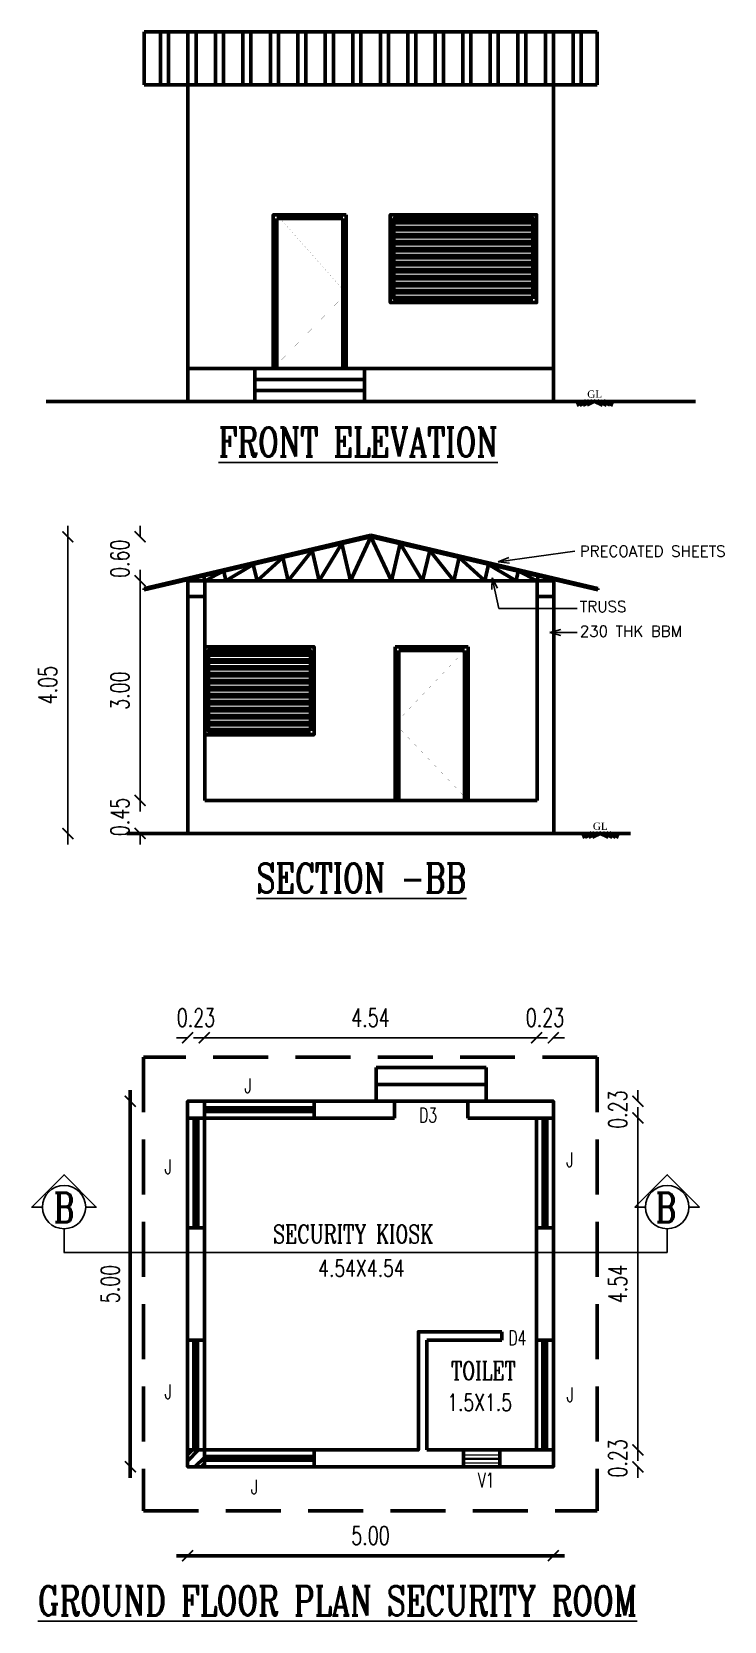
# Model space of a CAD drawing. Header units: metres. Extents: x 173383 to 173947, y -96409 to -96195.
# Drawn here: x 173919.72 to 173929.18, y -96409.23 to -96387.51 of the extents above; entities that cross this region are included whole.
import ezdxf

# ---------------------------------------------------------------- set-up
doc = ezdxf.new("R2010")
doc.units = ezdxf.units.M
doc.header["$LTSCALE"] = 3
doc.header["$MEASUREMENT"] = 0
for name, pattern in [('ACAD_ISO10W100', [18, 12, -3, 0, -3]), ('DASHED2', [0.375, 0.25, -0.125]), ('office grid-grdpln$0$Col_GridPart$0$CENTER2', [1.125, 0.75, -0.125, 0.125, -0.125])]:
    doc.linetypes.add(name, pattern=pattern)
doc.layers.get('0').update_dxf_attribs({"linetype": 'CONTINUOUS', "lineweight": 50})
doc.layers.get('Defpoints').update_dxf_attribs({"linetype": 'CONTINUOUS'})
doc.layers.add('2', color=57, linetype='CONTINUOUS')
doc.layers.add('AU_SECTION LINES', color=244, linetype='ACAD_ISO10W100', lineweight=25)
doc.styles.add('GD', font='romantic.ttf')
doc.styles.add('JK', font='ROMANS.SHX', dxfattribs={"height": 1.25})
doc.styles.add('SIM', font='SIMPLEX.SHX', dxfattribs={"height": 0.2})
doc.styles.add('style1', font='romanc.shx', dxfattribs={"width": 0.7, "height": 0.25})
doc.styles.add('styler', font='romanc.shx', dxfattribs={"width": 0.7, "height": 0.25})
doc.dimstyles.new('1', dxfattribs={"dimtxt": 0.25, "dimasz": 0.15, "dimexe": 0.15, "dimexo": 0.15, "dimgap": 0.15, "dimtad": 1, "dimzin": 3, "dimdsep": 46, "dimtxsty": 'style1', "dimblk": 'ARCHTICK', "dimcen": 0, "dimdle": 0.15, "dimse1": 1, "dimse2": 1, "dimclrd": 8, "dimclre": 13, "dimclrt": 7, "dimadec": 0, "dimazin": 0, "dimtfac": 0.65, "dimtix": 1, "dimtofl": 0, "dimtmove": 0, "dimatfit": 3, "dimfxl": 0, "dimtolj": 1, "dimtzin": 0, "dimlwd": -1, "dimlwe": -1, "dimarcsym": 0})
doc.dimstyles.new('ROHIT', dxfattribs={"dimtxt": 1.5, "dimasz": 0.15, "dimexe": 0.1, "dimexo": 0, "dimgap": 0, "dimtad": 1, "dimdec": 3, "dimdsep": 46, "dimtxsty": 'JK', "dimblk": 'OBLIQUE', "dimcen": 2.5, "dimclrd": 13, "dimclre": 13, "dimclrt": 256, "dimadec": 0, "dimazin": 0, "dimtfac": 0.5, "dimtdec": 3, "dimtmove": 1, "dimatfit": 3, "dimldrblk": 'OPEN30', "dimfxl": 0, "dimarcsym": 0})
doc.dimstyles.get("Standard").update_dxf_attribs({"dimtxt": 0.25, "dimasz": 0.15, "dimexe": 0.15, "dimexo": 0.15, "dimgap": 0.15, "dimtad": 1, "dimzin": 3, "dimdsep": 46, "dimtxsty": 'style1', "dimblk": 'ARCHTICK', "dimcen": 0, "dimdle": 0.15, "dimse1": 1, "dimse2": 1, "dimclrd": 8, "dimclre": 13, "dimclrt": 7, "dimadec": 0, "dimazin": 0, "dimtfac": 0.65, "dimtix": 1, "dimtofl": 0, "dimtmove": 0, "dimatfit": 3, "dimfxl": 0, "dimtolj": 1, "dimtzin": 0, "dimlwd": -1, "dimlwe": -1, "dimarcsym": 0})

# ---------------------------------------------------------------- blocks, each defined once
blk = doc.blocks.new('_Oblique')
at = {"color": 0, "linetype": 'ByBlock', "lineweight": -2}
blk.add_line((-0.5, -0.5), (0.5, 0.5), dxfattribs=at)
blk = doc.blocks.new('_Open30')
at = {"color": 0, "linetype": 'ByBlock', "lineweight": -2}
for p, q in [((-1, 0.27), (0, 0)), ((0, 0), (-1, -0.27)), ((0, 0), (-1, 0))]:
    blk.add_line(p, q, dxfattribs=at)
blk = doc.blocks.new('_ArchTick')
at = {"color": 0, "const_width": 0.15}
blk.add_lwpolyline([(-0.5, -0.5), (0.5, 0.5)], dxfattribs=at)
blk = doc.blocks.new('*D118')
at = {"color": 8, "ltscale": 400}
blk.add_line((173921.698, -96408.334), (173926.998, -96408.334), dxfattribs=at)
at = {"layer": 'Defpoints', "color": 0, "ltscale": 400}
for p in [(173921.848, -96407.469), (173926.848, -96407.469), (173926.848, -96408.334)]:
    blk.add_point(p, dxfattribs=at)
at = {"color": 8, "ltscale": 400, "xscale": 0.15, "yscale": 0.15, "zscale": 0.15, "rotation": 180}
blk.add_blockref('_ArchTick', (173921.848, -96408.334), dxfattribs=at)
at = {"color": 8, "ltscale": 400, "xscale": 0.15, "yscale": 0.15, "zscale": 0.15}
blk.add_blockref('_ArchTick', (173926.848, -96408.334), dxfattribs=at)
at = {"color": 7, "ltscale": 400, "insert": (173924.348, -96408.059), "char_height": 0.25, "attachment_point": 5, "style": 'style1'}
blk.add_mtext('\\A1;5.00', dxfattribs=at)
blk = doc.blocks.new('*D119')
at = {"color": 8, "ltscale": 400}
blk.add_line((173921.066, -96401.974), (173921.066, -96407.269), dxfattribs=at)
at = {"layer": 'Defpoints', "color": 0, "ltscale": 400}
for p in [(173922.448, -96402.124), (173921.066, -96407.119), (173922.448, -96407.119)]:
    blk.add_point(p, dxfattribs=at)
at = {"color": 8, "ltscale": 400, "xscale": 0.15, "yscale": 0.15, "zscale": 0.15}
for p, rotation in [((173921.066, -96402.124), 90), ((173921.066, -96407.119), 270)]:
    blk.add_blockref('_ArchTick', p, dxfattribs=dict(at, rotation=rotation))
at = {"color": 7, "ltscale": 400, "insert": (173920.791, -96404.622), "char_height": 0.25, "attachment_point": 5, "rotation": 90, "style": 'style1'}
blk.add_mtext('\\A1;5.00', dxfattribs=at)
blk = doc.blocks.new('*D55')
at = {"layer": '2', "color": 8, "ltscale": 5}
for p, q in [((173928.003, -96406.889), (173928.003, -96406.739)), ((173928.003, -96407.119), (173928.003, -96407.269))]:
    blk.add_line(p, q, dxfattribs=at)
at = {"layer": 'Defpoints', "color": 0, "ltscale": 5}
for p in [(173923.79, -96406.889), (173928.003, -96406.889), (173923.79, -96407.119)]:
    blk.add_point(p, dxfattribs=at)
at = {"layer": '2', "color": 8, "ltscale": 5, "xscale": 0.15, "yscale": 0.15, "zscale": 0.15}
for p, rotation in [((173928.003, -96406.889), 270), ((173928.003, -96407.119), 90)]:
    blk.add_blockref('_ArchTick', p, dxfattribs=dict(at, rotation=rotation))
at = {"layer": '2', "color": 7, "ltscale": 5, "insert": (173927.728, -96407.004), "char_height": 0.25, "attachment_point": 5, "rotation": 90, "style": 'style1'}
blk.add_mtext('\\A1;0.23', dxfattribs=at)
blk = doc.blocks.new('*D56')
at = {"layer": '2', "color": 8, "ltscale": 5}
blk.add_line((173928.003, -96407.039), (173928.003, -96402.204), dxfattribs=at)
at = {"layer": 'Defpoints', "color": 0, "ltscale": 5}
for p in [(173926.454, -96402.354), (173928.003, -96402.354), (173923.79, -96406.889)]:
    blk.add_point(p, dxfattribs=at)
at = {"layer": '2', "color": 8, "ltscale": 5, "xscale": 0.15, "yscale": 0.15, "zscale": 0.15}
for p, rotation in [((173928.003, -96402.354), 90), ((173928.003, -96406.889), 270)]:
    blk.add_blockref('_ArchTick', p, dxfattribs=dict(at, rotation=rotation))
at = {"layer": '2', "color": 7, "ltscale": 5, "insert": (173927.728, -96404.622), "char_height": 0.25, "attachment_point": 5, "rotation": 90, "style": 'style1'}
blk.add_mtext('\\A1;4.54', dxfattribs=at)
blk = doc.blocks.new('*D57')
at = {"layer": '2', "color": 8, "ltscale": 5}
for p, q in [((173928.003, -96402.124), (173928.003, -96401.974)), ((173928.003, -96402.354), (173928.003, -96402.504))]:
    blk.add_line(p, q, dxfattribs=at)
at = {"layer": 'Defpoints', "color": 0, "ltscale": 5}
for p in [(173926.454, -96402.124), (173928.003, -96402.124), (173926.454, -96402.354)]:
    blk.add_point(p, dxfattribs=at)
at = {"layer": '2', "color": 8, "ltscale": 5, "xscale": 0.15, "yscale": 0.15, "zscale": 0.15}
for p, rotation in [((173928.003, -96402.124), 270), ((173928.003, -96402.354), 90)]:
    blk.add_blockref('_ArchTick', p, dxfattribs=dict(at, rotation=rotation))
at = {"layer": '2', "color": 7, "ltscale": 5, "insert": (173927.728, -96402.239), "char_height": 0.25, "attachment_point": 5, "rotation": 90, "style": 'style1'}
blk.add_mtext('\\A1;0.23', dxfattribs=at)
blk = doc.blocks.new('*D58')
at = {"layer": '2', "color": 8, "ltscale": 5}
for p, q in [((173926.618, -96401.257), (173926.468, -96401.257)), ((173926.848, -96401.257), (173926.998, -96401.257))]:
    blk.add_line(p, q, dxfattribs=at)
at = {"layer": 'Defpoints', "color": 0, "ltscale": 5}
for p in [(173926.618, -96401.257), (173926.848, -96402.124), (173926.618, -96402.355)]:
    blk.add_point(p, dxfattribs=at)
at = {"layer": '2', "color": 8, "ltscale": 5, "xscale": 0.15, "yscale": 0.15, "zscale": 0.15}
blk.add_blockref('_ArchTick', (173926.618, -96401.257), dxfattribs=at)
at = {"layer": '2', "color": 8, "ltscale": 5, "xscale": 0.15, "yscale": 0.15, "zscale": 0.15, "rotation": 180}
blk.add_blockref('_ArchTick', (173926.848, -96401.257), dxfattribs=at)
at = {"layer": '2', "color": 7, "ltscale": 5, "insert": (173926.733, -96400.982), "char_height": 0.25, "attachment_point": 5, "style": 'style1'}
blk.add_mtext('\\A1;0.23', dxfattribs=at)
blk = doc.blocks.new('*D59')
at = {"layer": '2', "color": 8, "ltscale": 5}
blk.add_line((173926.768, -96401.257), (173921.928, -96401.257), dxfattribs=at)
at = {"layer": 'Defpoints', "color": 0, "ltscale": 5}
for p in [(173922.078, -96401.257), (173922.078, -96402.354), (173926.618, -96402.355)]:
    blk.add_point(p, dxfattribs=at)
at = {"layer": '2', "color": 8, "ltscale": 5, "xscale": 0.15, "yscale": 0.15, "zscale": 0.15, "rotation": 180}
blk.add_blockref('_ArchTick', (173922.078, -96401.257), dxfattribs=at)
at = {"layer": '2', "color": 8, "ltscale": 5, "xscale": 0.15, "yscale": 0.15, "zscale": 0.15}
blk.add_blockref('_ArchTick', (173926.618, -96401.257), dxfattribs=at)
at = {"layer": '2', "color": 7, "ltscale": 5, "insert": (173924.348, -96400.982), "char_height": 0.25, "attachment_point": 5, "style": 'style1'}
blk.add_mtext('\\A1;4.54', dxfattribs=at)
blk = doc.blocks.new('*D60')
at = {"layer": '2', "color": 8, "ltscale": 5}
for p, q in [((173921.848, -96401.257), (173921.698, -96401.257)), ((173922.078, -96401.257), (173922.228, -96401.257))]:
    blk.add_line(p, q, dxfattribs=at)
at = {"layer": 'Defpoints', "color": 0, "ltscale": 5}
for p in [(173921.848, -96401.257), (173921.848, -96402.124), (173922.078, -96402.354)]:
    blk.add_point(p, dxfattribs=at)
at = {"layer": '2', "color": 8, "ltscale": 5, "xscale": 0.15, "yscale": 0.15, "zscale": 0.15}
blk.add_blockref('_ArchTick', (173921.848, -96401.257), dxfattribs=at)
at = {"layer": '2', "color": 8, "ltscale": 5, "xscale": 0.15, "yscale": 0.15, "zscale": 0.15, "rotation": 180}
blk.add_blockref('_ArchTick', (173922.078, -96401.257), dxfattribs=at)
at = {"layer": '2', "color": 7, "ltscale": 5, "insert": (173921.963, -96400.982), "char_height": 0.25, "attachment_point": 5, "style": 'style1'}
blk.add_mtext('\\A1;0.23', dxfattribs=at)
blk = doc.blocks.new('*D62')
at = {"layer": '2', "color": 8, "ltscale": 5}
for p, q in [((173921.199, -96398.016), (173921.199, -96397.866)), ((173921.199, -96398.466), (173921.199, -96398.616))]:
    blk.add_line(p, q, dxfattribs=at)
at = {"layer": 'Defpoints', "color": 0, "ltscale": 5}
for p in [(173921.199, -96398.016), (173922.291, -96398.016), (173922.291, -96398.466)]:
    blk.add_point(p, dxfattribs=at)
at = {"layer": '2', "color": 8, "ltscale": 5, "xscale": 0.15, "yscale": 0.15, "zscale": 0.15}
for p, rotation in [((173921.199, -96398.016), 270), ((173921.199, -96398.466), 90)]:
    blk.add_blockref('_ArchTick', p, dxfattribs=dict(at, rotation=rotation))
at = {"layer": '2', "color": 7, "ltscale": 5, "insert": (173920.924, -96398.241), "char_height": 0.25, "attachment_point": 5, "rotation": 90, "style": 'style1'}
blk.add_mtext('\\A1;0.45', dxfattribs=at)
blk = doc.blocks.new('*D63')
at = {"layer": '2', "color": 8, "ltscale": 5}
blk.add_line((173921.199, -96398.166), (173921.199, -96394.863), dxfattribs=at)
at = {"layer": 'Defpoints', "color": 0, "ltscale": 5}
for p in [(173921.199, -96395.013), (173922.175, -96395.013), (173922.291, -96398.016)]:
    blk.add_point(p, dxfattribs=at)
at = {"layer": '2', "color": 8, "ltscale": 5, "xscale": 0.15, "yscale": 0.15, "zscale": 0.15}
for p, rotation in [((173921.199, -96395.013), 90), ((173921.199, -96398.016), 270)]:
    blk.add_blockref('_ArchTick', p, dxfattribs=dict(at, rotation=rotation))
at = {"layer": '2', "color": 7, "ltscale": 5, "insert": (173920.924, -96396.514), "char_height": 0.25, "attachment_point": 5, "rotation": 90, "style": 'style1'}
blk.add_mtext('\\A1;3.00', dxfattribs=at)
blk = doc.blocks.new('*D64')
at = {"layer": '2', "color": 8, "ltscale": 5}
for p, q in [((173921.199, -96394.412), (173921.199, -96394.262)), ((173921.199, -96395.013), (173921.199, -96395.163))]:
    blk.add_line(p, q, dxfattribs=at)
at = {"layer": 'Defpoints', "color": 0, "ltscale": 5}
for p in [(173921.199, -96394.412), (173924.35, -96394.412), (173922.175, -96395.013)]:
    blk.add_point(p, dxfattribs=at)
at = {"layer": '2', "color": 8, "ltscale": 5, "xscale": 0.15, "yscale": 0.15, "zscale": 0.15}
for p, rotation in [((173921.199, -96394.412), 270), ((173921.199, -96395.013), 90)]:
    blk.add_blockref('_ArchTick', p, dxfattribs=dict(at, rotation=rotation))
at = {"layer": '2', "color": 7, "ltscale": 5, "insert": (173920.924, -96394.712), "char_height": 0.25, "attachment_point": 5, "rotation": 90, "style": 'style1'}
blk.add_mtext('\\A1;0.60', dxfattribs=at)
blk = doc.blocks.new('*D65')
at = {"layer": '2', "color": 8, "ltscale": 5}
blk.add_line((173920.213, -96398.616), (173920.213, -96394.262), dxfattribs=at)
at = {"layer": 'Defpoints', "color": 0, "ltscale": 5}
for p in [(173920.213, -96394.412), (173924.35, -96394.412), (173923.283, -96398.466)]:
    blk.add_point(p, dxfattribs=at)
at = {"layer": '2', "color": 8, "ltscale": 5, "xscale": 0.15, "yscale": 0.15, "zscale": 0.15}
for p, rotation in [((173920.213, -96394.412), 90), ((173920.213, -96398.466), 270)]:
    blk.add_blockref('_ArchTick', p, dxfattribs=dict(at, rotation=rotation))
at = {"layer": '2', "color": 7, "ltscale": 5, "insert": (173919.938, -96396.439), "char_height": 0.25, "attachment_point": 5, "rotation": 90, "style": 'style1'}
blk.add_mtext('\\A1;4.05', dxfattribs=at)

msp = doc.modelspace()

# ---------------------------------------------------------------- hatches: boundary and pattern name
h = msp.add_hatch()
h.set_pattern_fill('ANSI32', color=8, scale=0.01, angle=315)
h.set_pattern_definition([(0, (174245.05005, -96624.69361), (0, 0.09525), []), (0, (174245.0818, -96624.72536), (0, 0.09525), [])])
h.paths.add_polyline_path([(173924.668, -96390.462), (173924.668, -96390.246)])
h.paths.add_polyline_path([(173926.567, -96390.062), (173924.668, -96390.062), (173924.668, -96391.162), (173926.567, -96391.162)])
h = msp.add_hatch()
h.set_pattern_fill('ANSI32', color=8, scale=0.01, angle=315)
h.set_pattern_definition([(0, (174242.51504, -96630.59713), (0, 0.09525), []), (0, (174242.54679, -96630.62888), (0, 0.09525), [])])
h.paths.add_polyline_path([(173922.133, -96396.366), (173922.133, -96396.149)])
h.paths.add_polyline_path([(173923.528, -96397.065), (173923.528, -96395.965), (173922.133, -96395.965), (173922.133, -96397.065)])
h = msp.add_hatch()
h.set_pattern_fill('ANSI32', color=8, scale=0.02)
h.set_pattern_definition([(45, (173631.52056, -96830.3651), (-0.13470384, 0.13470384), []), (45, (173631.61036, -96830.3651), (-0.13470384, 0.13470384), [])])
h.paths.add_polyline_path([(173922.078, -96406.889), (173921.848, -96406.889), (173921.848, -96407.119), (173922.078, -96407.119)])

# ---------------------------------------------------------------- linework, layer by layer
for p, q in [((173921.254, -96387.512), (173927.448, -96387.512)), ((173921.254, -96388.237), (173921.254, -96387.512)), ((173921.478, -96388.237), (173921.478, -96387.512)), ((173921.588, -96388.237), (173921.588, -96387.512)), ((173921.853, -96388.237), (173921.853, -96387.512)), ((173921.964, -96388.237), (173921.964, -96387.512)), ((173922.229, -96388.237), (173922.229, -96387.512)), ((173922.339, -96388.237), (173922.339, -96387.512)), ((173922.605, -96388.237), (173922.605, -96387.512)), ((173922.715, -96388.237), (173922.715, -96387.512)), ((173922.98, -96388.237), (173922.98, -96387.512)), ((173923.091, -96388.237), (173923.091, -96387.512)), ((173923.356, -96388.237), (173923.356, -96387.512)), ((173923.466, -96388.237), (173923.466, -96387.512)), ((173923.731, -96388.237), (173923.731, -96387.512)), ((173923.842, -96388.237), (173923.842, -96387.512)), ((173924.107, -96388.237), (173924.107, -96387.512)), ((173924.217, -96388.237), (173924.217, -96387.512)), ((173924.483, -96388.237), (173924.483, -96387.512)), ((173924.593, -96388.237), (173924.593, -96387.512)), ((173924.858, -96388.237), (173924.858, -96387.512)), ((173924.969, -96388.237), (173924.969, -96387.512)), ((173925.234, -96388.237), (173925.234, -96387.512)), ((173925.344, -96388.237), (173925.344, -96387.512)), ((173925.609, -96388.237), (173925.609, -96387.512)), ((173925.72, -96388.237), (173925.72, -96387.512)), ((173925.985, -96388.237), (173925.985, -96387.512)), ((173926.095, -96388.237), (173926.095, -96387.512)), ((173926.361, -96388.237), (173926.361, -96387.512)), ((173926.471, -96388.237), (173926.471, -96387.512)), ((173926.741, -96388.237), (173926.741, -96387.512)), ((173926.851, -96388.237), (173926.851, -96387.512)), ((173927.116, -96388.237), (173927.116, -96387.512)), ((173927.227, -96388.237), (173927.227, -96387.512)), ((173927.448, -96388.237), (173927.448, -96387.512)), ((173921.254, -96388.237), (173927.448, -96388.237)), ((173921.854, -96388.237), (173921.854, -96392.112)), ((173926.848, -96388.237), (173926.848, -96392.562)), ((173923.018, -96392.112), (173923.018, -96390.013)), ((173923.019, -96390.012), (173924.018, -96390.012)), ((173923.068, -96390.062), (173923.968, -96390.062)), ((173923.068, -96392.112), (173923.068, -96390.062)), ((173923.968, -96392.112), (173923.968, -96390.062)), ((173924.018, -96392.112), (173924.018, -96390.012)), ((173926.618, -96391.212), (173926.618, -96390.012)), ((173921.854, -96392.112), (173926.848, -96392.112)), ((173921.854, -96392.112), (173921.854, -96392.562)), ((173922.768, -96392.112), (173922.768, -96392.562)), ((173924.268, -96392.112), (173924.268, -96392.562)), ((173924.268, -96392.262), (173922.768, -96392.262)), ((173921.854, -96392.562), (173921.02, -96392.562)), ((173921.854, -96392.562), (173926.848, -96392.562)), ((173924.268, -96392.412), (173922.768, -96392.412)), ((173926.848, -96392.562), (173927.414, -96392.562)), ((173921.254, -96395.117), (173924.354, -96394.392)), ((173921.254, -96395.138), (173924.354, -96394.413)), ((173924.354, -96394.392), (173927.454, -96395.117)), ((173924.354, -96394.413), (173927.454, -96395.138)), ((173921.254, -96395.138), (173921.254, -96395.117)), ((173921.854, -96398.466), (173921.854, -96395.013)), ((173922.083, -96398.016), (173922.083, -96395.013)), ((173926.624, -96398.016), (173926.624, -96395.013)), ((173926.854, -96398.466), (173926.854, -96395.013)), ((173927.454, -96395.138), (173927.454, -96395.117)), ((173922.083, -96398.016), (173922.083, -96395.852)), ((173923.578, -96397.115), (173923.578, -96395.916)), ((173924.684, -96398.016), (173924.684, -96395.916)), ((173925.684, -96395.916), (173924.684, -96395.916)), ((173924.734, -96398.016), (173924.734, -96395.966)), ((173925.634, -96395.966), (173924.734, -96395.966)), ((173925.634, -96398.016), (173925.634, -96395.966)), ((173925.684, -96398.016), (173925.684, -96395.916)), ((173926.624, -96398.016), (173922.083, -96398.016)), ((173921.854, -96398.466), (173921.02, -96398.466)), ((173921.854, -96398.466), (173921.218, -96398.466)), ((173926.854, -96398.466), (173921.854, -96398.466)), ((173927.902, -96398.466), (173926.854, -96398.466)), ((173924.428, -96401.664), (173925.928, -96401.664)), ((173924.428, -96402.124), (173924.428, -96401.664)), ((173925.928, -96402.124), (173925.928, -96401.664)), ((173924.428, -96401.894), (173925.928, -96401.894)), ((173922.078, -96402.354), (173922.078, -96402.124)), ((173922.078, -96402.124), (173922.078, -96402.354)), ((173923.578, -96402.124), (173923.578, -96402.354)), ((173924.678, -96402.124), (173925.678, -96402.124)), ((173923.578, -96402.214), (173922.078, -96402.214)), ((173923.578, -96402.264), (173922.078, -96402.264)), ((173921.938, -96402.354), (173921.938, -96403.854)), ((173921.988, -96402.354), (173921.988, -96403.854)), ((173925.678, -96402.354), (173926.618, -96402.354)), ((173926.618, -96402.354), (173926.848, -96402.354)), ((173926.618, -96402.354), (173926.618, -96405.274)), ((173926.706, -96402.354), (173926.706, -96403.854)), ((173926.756, -96402.354), (173926.756, -96403.854)), ((173921.936, -96406.889), (173921.936, -96405.389)), ((173921.986, -96406.889), (173921.986, -96405.389)), ((173925.118, -96406.889), (173925.118, -96405.389)), ((173925.118, -96405.389), (173926.143, -96405.389)), ((173926.618, -96405.389), (173926.618, -96406.889)), ((173926.705, -96406.889), (173926.705, -96405.389)), ((173926.755, -96406.889), (173926.755, -96405.389)), ((173922.078, -96406.889), (173922.078, -96407.119)), ((173923.578, -96406.889), (173923.578, -96407.119)), ((173926.618, -96406.889), (173925.118, -96406.889)), ((173923.578, -96406.979), (173922.078, -96406.979)), ((173923.578, -96407.029), (173922.078, -96407.029))]:
    msp.add_line(p, q)
at = {"color": 7, "linetype": 'office grid-grdpln$0$Col_GridPart$0$CENTER2', "ltscale": 500}
msp.add_line((173921.854, -96392.112), (173926.848, -96392.112), dxfattribs=at)
at = {"color": 3, "linetype": 'office grid-grdpln$0$Col_GridPart$0$CENTER2', "ltscale": 500}
for p, q in [((173919.914, -96392.562), (173928.789, -96392.562)), ((173921.394, -96398.466), (173927.851, -96398.466))]:
    msp.add_line(p, q, dxfattribs=at)
at = {"linetype": 'Continuous'}
for p, q in [((173927.291, -96392.555), (173927.169, -96392.614)), ((173927.33, -96392.555), (173927.207, -96392.614)), ((173927.379, -96392.555), (173927.256, -96392.614)), ((173927.43, -96392.555), (173927.308, -96392.614)), ((173927.398, -96392.555), (173927.521, -96392.614)), ((173927.45, -96392.555), (173927.572, -96392.614)), ((173927.499, -96392.555), (173927.621, -96392.614)), ((173927.537, -96392.555), (173927.66, -96392.614)), ((173927.368, -96398.458), (173927.245, -96398.518)), ((173927.406, -96398.458), (173927.284, -96398.518)), ((173927.455, -96398.458), (173927.333, -96398.518)), ((173927.507, -96398.458), (173927.384, -96398.518)), ((173927.475, -96398.458), (173927.597, -96398.518)), ((173927.526, -96398.458), (173927.649, -96398.518)), ((173927.575, -96398.458), (173927.698, -96398.518)), ((173927.614, -96398.458), (173927.736, -96398.518))]:
    msp.add_line(p, q, dxfattribs=at)
at = {"ltscale": 0.1}
for p, q in [((173923.955, -96394.506), (173923.648, -96395.013)), ((173924.074, -96395.013), (173923.955, -96394.506)), ((173924.354, -96394.413), (173924.074, -96395.013)), ((173924.354, -96394.413), (173924.635, -96395.013)), ((173924.635, -96395.013), (173924.753, -96394.506)), ((173924.753, -96394.506), (173925.06, -96395.013)), ((173922.798, -96395.013), (173923.149, -96394.695)), ((173923.223, -96395.013), (173923.149, -96394.695)), ((173923.223, -96395.013), (173923.552, -96394.6)), ((173923.648, -96395.013), (173923.552, -96394.6)), ((173925.06, -96395.013), (173925.157, -96394.6)), ((173925.486, -96395.013), (173925.157, -96394.6)), ((173925.486, -96395.013), (173925.56, -96394.695)), ((173925.911, -96395.013), (173925.56, -96394.695)), ((173922.083, -96395.013), (173922.068, -96394.947)), ((173922.342, -96394.883), (173922.083, -96395.013)), ((173922.372, -96395.013), (173922.342, -96394.883)), ((173922.372, -96395.013), (173922.745, -96394.789)), ((173922.798, -96395.013), (173922.745, -96394.789)), ((173925.911, -96395.013), (173925.963, -96394.789)), ((173926.337, -96395.013), (173925.963, -96394.789)), ((173926.337, -96395.013), (173926.367, -96394.883)), ((173926.367, -96394.883), (173926.625, -96395.013)), ((173926.625, -96395.013), (173926.641, -96394.947)), ((173926.854, -96395.013), (173921.854, -96395.013))]:
    msp.add_line(p, q, dxfattribs=at)
at = {"color": 7, "linetype": 'DASHED2'}
for p, q in [((173927.448, -96401.524), (173921.248, -96401.524)), ((173921.248, -96401.524), (173921.248, -96407.719)), ((173927.448, -96401.524), (173927.448, -96407.719)), ((173921.248, -96407.719), (173927.448, -96407.719))]:
    msp.add_line(p, q, dxfattribs=at)
at = {"color": 7}
for p, q in [((173922.078, -96402.124), (173921.848, -96402.124)), ((173921.848, -96402.124), (173921.848, -96407.119)), ((173924.678, -96402.124), (173922.078, -96402.124)), ((173922.078, -96402.354), (173922.078, -96402.124)), ((173922.078, -96402.124), (173922.078, -96402.354)), ((173924.678, -96402.124), (173924.678, -96402.354)), ((173926.848, -96402.124), (173925.678, -96402.124)), ((173925.678, -96402.354), (173925.678, -96402.124)), ((173926.848, -96402.124), (173926.848, -96407.119)), ((173922.078, -96402.354), (173921.848, -96402.354)), ((173924.678, -96402.354), (173922.078, -96402.354)), ((173922.078, -96402.354), (173922.078, -96406.889)), ((173926.618, -96402.354), (173925.678, -96402.354)), ((173926.618, -96402.354), (173926.618, -96406.889)), ((173922.078, -96403.854), (173921.848, -96403.854)), ((173926.618, -96403.854), (173926.848, -96403.854)), ((173925.003, -96405.274), (173926.143, -96405.274)), ((173925.003, -96405.274), (173925.003, -96406.889)), ((173926.068, -96405.274), (173926.143, -96405.274)), ((173926.143, -96405.274), (173926.143, -96405.389)), ((173922.078, -96405.389), (173921.848, -96405.389)), ((173925.118, -96405.389), (173926.143, -96405.389)), ((173925.118, -96405.389), (173925.118, -96406.889)), ((173926.143, -96405.389), (173926.068, -96405.389)), ((173926.618, -96405.389), (173926.848, -96405.389)), ((173922.078, -96406.889), (173921.848, -96406.889)), ((173922.078, -96406.889), (173925.003, -96406.889)), ((173925.118, -96406.889), (173926.618, -96406.889)), ((173925.618, -96407.119), (173925.618, -96406.889)), ((173926.118, -96407.119), (173926.118, -96406.889)), ((173926.618, -96406.889), (173926.848, -96406.889)), ((173921.848, -96407.119), (173926.848, -96407.119))]:
    msp.add_line(p, q, dxfattribs=at)
at = {"lineweight": 0, "ltscale": 125}
for p, q in [((173926.118, -96407.004), (173925.618, -96407.004)), ((173926.118, -96407.019), (173925.618, -96407.019))]:
    msp.add_line(p, q, dxfattribs=at)
at = {"color": 8, "const_width": 0.001}
for points in [[(173923.068, -96390.012), (173924.018, -96391.087), (173923.018, -96392.112)], [(173925.684, -96395.916), (173924.684, -96396.966), (173925.684, -96398.016)]]:
    msp.add_lwpolyline(points, dxfattribs=at)
for points in [[(173924.618, -96391.212), (173926.618, -96391.212), (173926.618, -96390.012), (173924.618, -96390.012)], [(173926.618, -96391.212), (173924.618, -96391.212), (173924.618, -96390.012), (173926.618, -96390.012)], [(173926.568, -96391.162), (173924.668, -96391.162), (173924.668, -96390.062), (173926.568, -96390.062)], [(173921.854, -96395.013), (173922.083, -96395.013), (173922.083, -96395.227), (173921.854, -96395.227)], [(173926.854, -96395.013), (173926.625, -96395.013), (173926.625, -96395.227), (173926.854, -96395.227)], [(173922.083, -96397.116), (173923.578, -96397.116), (173923.578, -96395.915), (173922.083, -96395.915)], [(173923.578, -96397.115), (173922.083, -96397.115), (173922.083, -96395.915), (173923.578, -96395.915)], [(173923.528, -96397.065), (173922.133, -96397.065), (173922.133, -96395.965), (173923.528, -96395.965)]]:
    msp.add_lwpolyline(points, close=True)
for points in [[(173925.678, -96402.124), (173926.848, -96402.124), (173926.848, -96407.119), (173921.848, -96407.119), (173921.848, -96402.124), (173924.678, -96402.124)], [(173925.678, -96402.124), (173926.848, -96402.124), (173926.848, -96407.119), (173921.848, -96407.119), (173921.848, -96402.124), (173924.678, -96402.124)], [(173926.143, -96405.274), (173925.003, -96405.274), (173925.003, -96406.889), (173922.078, -96406.889), (173922.078, -96402.354), (173924.678, -96402.354)]]:
    msp.add_lwpolyline(points)
at = {"color": 45}
msp.add_lwpolyline([(173925.678, -96402.124), (173926.848, -96402.124), (173926.848, -96407.119), (173921.848, -96407.119), (173921.848, -96402.124), (173924.678, -96402.124)], dxfattribs=at)
at = {"lineweight": 0, "ltscale": 125}
msp.add_lwpolyline([(173925.618, -96406.954), (173926.118, -96406.954), (173926.118, -96407.069), (173925.618, -96407.069)], close=True, dxfattribs=at)
msp.add_arc((173923.019, -96390.013, 0), 0.001, 90, 180)
at = {"layer": '2', "ltscale": 5}
for p, q in [((173920.16, -96403.866), (173920.16, -96404.19)), ((173928.403, -96403.866), (173928.403, -96404.19)), ((173920.159, -96404.19), (173928.403, -96404.19)), ((173920.16, -96404.19), (173920.805, -96404.19)), ((173928.403, -96404.19), (173927.758, -96404.19))]:
    msp.add_line(p, q, dxfattribs=at)
for points in [[(173919.864, -96403.57), (173919.719, -96403.57), (173920.16, -96403.129), (173920.601, -96403.57), (173920.456, -96403.57)], [(173928.699, -96403.57), (173928.844, -96403.57), (173928.403, -96403.129), (173927.962, -96403.57), (173928.107, -96403.57)]]:
    msp.add_lwpolyline(points, dxfattribs=at)
for centre in [(173920.16, -96403.57), (173928.403, -96403.57)]:
    msp.add_circle(centre, 0.296, dxfattribs=at)

# ---------------------------------------------------------------- texts
at = {"color": 5, "linetype": 'Continuous', "style": 'GD'}
for p in [(173927.311, -96392.513), (173927.388, -96398.417)]:
    msp.add_text('GL', height=0.1, dxfattribs=at).set_placement(p)
at = {"color": 3, "style": 'SIM'}
for s, p in [('PRECOATED SHEETS', (173927.209, -96394.684)), ('TRUSS', (173927.209, -96395.44)), ('230 THK BBM', (173927.209, -96395.777))]:
    msp.add_text(s, height=0.15, dxfattribs=at).set_placement(p)
at = {"layer": '2', "color": 7, "style": 'style1'}
for s, height, width, p in [('J', 0.2, 0.7, (173922.626, -96402.015)), ('D3', 0.2, 0.7, (173925.012, -96402.413)), ('J', 0.2, 0.7, (173921.536, -96403.121)), ('J', 0.2, 0.7, (173927.025, -96403.026)), ('SECURITY KIOSK', 0.25, 0.75, (173923.017, -96404.065)), ('4.54X4.54', 0.23, 0.75, (173923.633, -96404.521)), ('D4', 0.2, 0.7, (173926.233, -96405.458)), ('TOILET', 0.25, 0.75, (173925.449, -96405.932)), ('J', 0.2, 0.7, (173921.536, -96406.194)), ('J', 0.2, 0.7, (173927.03, -96406.235)), ('1.5X1.5', 0.23, 0.75, (173925.396, -96406.354)), ('J', 0.2, 0.7, (173922.713, -96407.495)), ('V1', 0.2, 0.7, (173925.814, -96407.4))]:
    msp.add_text(s, height=height, dxfattribs=dict(at, width=width)).set_placement(p)
at = {"layer": 'AU_SECTION LINES', "style": 'styler', "width": 0.75}
for s, rotation, p in [('%%UFRONT ELEVATION', 0, (173922.272, -96393.317)), ('%%USECTION -BB', 0, (173922.791, -96399.274)), ('B', 0, (173920.019, -96403.778)), ('B', 360, (173928.244, -96403.778)), ('%%UGROUND FLOOR PLAN SECURITY ROOM', 0, (173919.803, -96409.149))]:
    msp.add_text(s, height=0.4, rotation=rotation, dxfattribs=at).set_placement(p)

# ---------------------------------------------------------------- dimensions: what is measured, and where the dimension line sits
at = {"ltscale": 400}
for p1, p2, distance, picture, middle in [((173922.4482935, -96402.1241968), (173922.4482934, -96407.1191973), -1.3825301, '*D119', (173920.7907633, -96404.621697)), ((173921.848, -96407.469), (173926.848, -96407.469), -0.866, '*D118', (173924.348, -96408.059))]:
    dim = msp.add_aligned_dim(p1=p1, p2=p2, distance=distance, dimstyle='Standard', override={"dimpost": '\\X'}, dxfattribs=at)
    dim.commit()
    dim.dimension.update_dxf_attribs({"geometry": picture, "text_midpoint": middle})
at = {"layer": '2', "ltscale": 5}
for base, p1, p2, override, picture, middle in [((173920.213, -96394.412), (173923.283, -96398.466), (173924.35, -96394.412), {"dimpost": '\\X'}, '*D65', (173919.938, -96396.439)), ((173921.199, -96394.412), (173922.175, -96395.013), (173924.35, -96394.412), {"dimpost": '\\X', "dimtmove": 1}, '*D64', (173920.924, -96394.712)), ((173921.199, -96395.013), (173922.291, -96398.016), (173922.175, -96395.013), {"dimpost": '\\X', "dimtmove": 1}, '*D63', (173920.924, -96396.514)), ((173921.199, -96398.016), (173922.291, -96398.466), (173922.291, -96398.016), {"dimpost": '\\X'}, '*D62', (173920.924, -96398.241)), ((173928.003, -96402.124), (173926.454, -96402.354), (173926.454, -96402.124), {"dimpost": '\\X', "dimtmove": 1}, '*D57', (173927.728, -96402.239)), ((173928.0033141, -96402.3541967), (173923.7900607, -96406.8891975), (173926.4541596, -96402.3541967), {"dimpost": '\\X', "dimtmove": 1}, '*D56', (173927.7283141, -96404.6216971)), ((173928.003, -96406.889), (173923.79, -96407.119), (173923.79, -96406.889), {"dimpost": '\\X'}, '*D55', (173927.728, -96407.004))]:
    dim = msp.add_linear_dim(base=base, p1=p1, p2=p2, angle=90, dimstyle='1', override=override, dxfattribs=at)
    dim.commit()
    dim.dimension.update_dxf_attribs({"geometry": picture, "text_midpoint": middle})
for base, p1, p2, override, picture, middle in [((173921.848, -96401.257), (173922.078, -96402.354), (173921.848, -96402.124), {"dimpost": '\\X', "dimtmove": 1}, '*D60', (173921.963, -96400.982)), ((173922.078, -96401.257), (173926.618, -96402.355), (173922.078, -96402.354), {"dimpost": '\\X', "dimtmove": 1}, '*D59', (173924.348, -96400.982)), ((173926.618, -96401.257), (173926.848, -96402.124), (173926.618, -96402.355), {"dimpost": '\\X'}, '*D58', (173926.733, -96400.982))]:
    dim = msp.add_linear_dim(base=base, p1=p1, p2=p2, dimstyle='1', override=override, dxfattribs=at)
    dim.commit()
    dim.dimension.update_dxf_attribs({"geometry": picture, "text_midpoint": middle})

# ---------------------------------------------------------------- leaders
for points in [[(173926.094, -96394.755), (173927.14, -96394.607)], [(173926.012, -96394.975), (173926.103, -96395.393), (173927.175, -96395.393)], [(173926.799, -96395.721), (173927.175, -96395.721)]]:
    msp.add_leader(points, dimstyle='ROHIT', override={"dimscale": 1, "dimtxt": 0.3, "dimclrt": 7, "dimfxl": 0.18})

doc.saveas('drawing.dxf')
